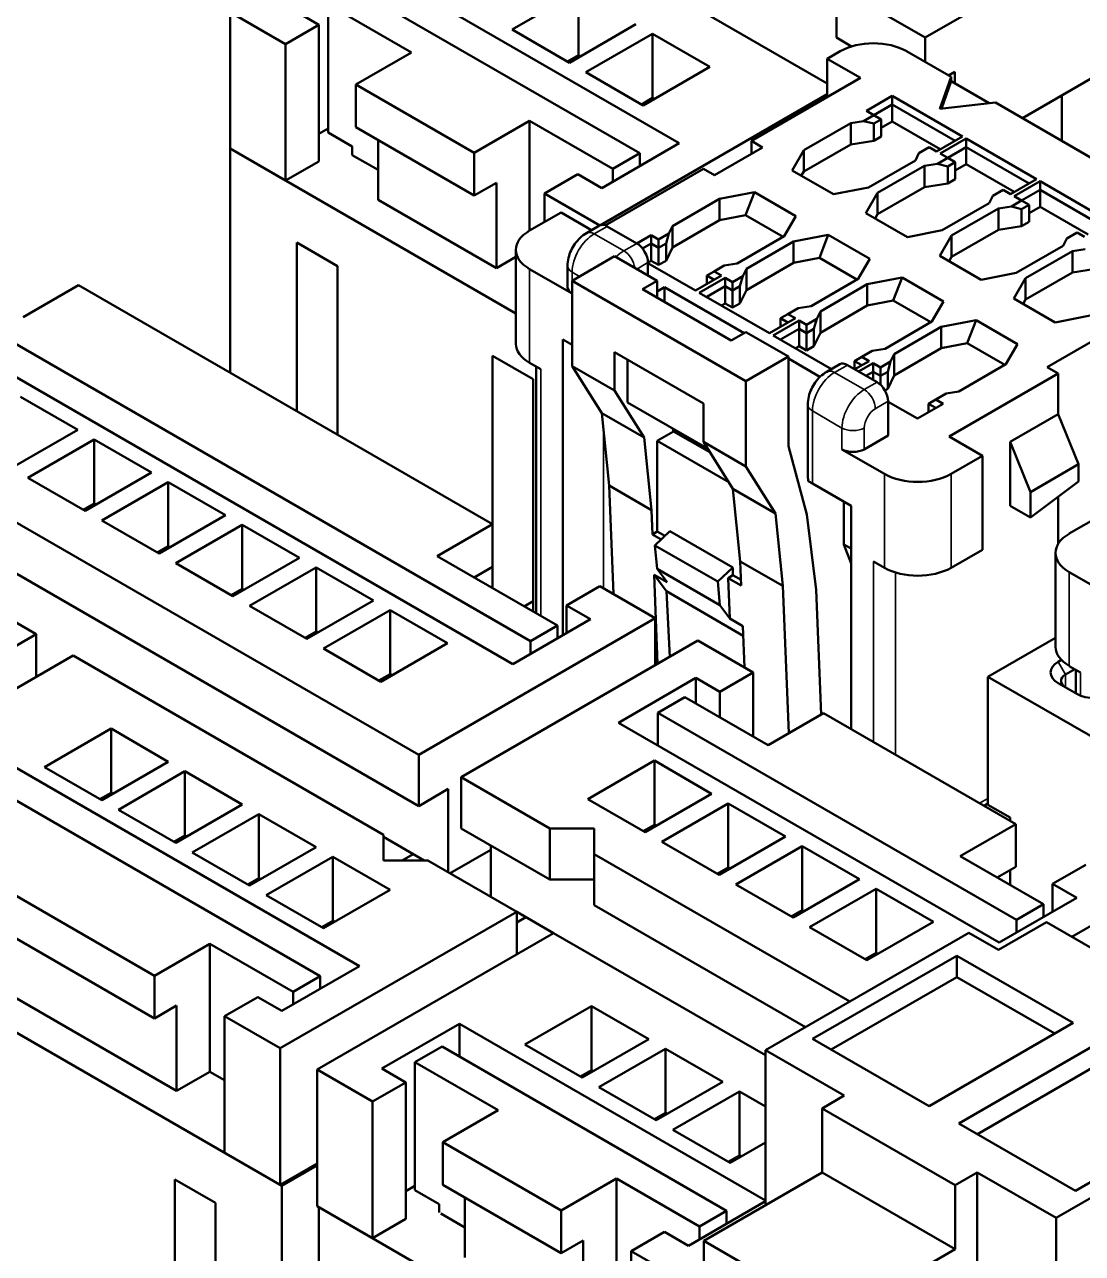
# Model space of a CAD drawing. Header units: millimetres. Extents: x 3118 to 4801, y 919 to 1849.
# Drawn here: x 3982.29 to 4002.53, y 1661.63 to 1685.14 of the extents above; entities that cross this region are included whole.
import ezdxf

# ---------------------------------------------------------------- set-up
doc = ezdxf.new("R2010")
doc.units = ezdxf.units.MM
doc.header["$LTSCALE"] = 1.8
doc.layers.add('외형선(ISO)', color=7, linetype='Continuous', lineweight=50)
doc.layers.add('좁은 외형선(ISO)', color=7, linetype='Continuous', lineweight=35)

msp = doc.modelspace()

# ---------------------------------------------------------------- linework, layer by layer
at = {"layer": '외형선(ISO)'}
for p, q in [((3999.518, 1684.888), (4004.043, 1687.501)), ((3993.295, 1686.521), (3997.644, 1684.011)), ((3988.946, 1686.256), (3994.815, 1682.867)), ((3994.059, 1682.676), (3988.614, 1685.819)), ((3991.616, 1685.041), (3992.888, 1685.776)), ((3992.888, 1684.551), (3992.888, 1685.776)), ((3999.518, 1684.888), (3997.82, 1685.868)), ((3997.82, 1684.888), (3997.82, 1685.868)), ((3986.224, 1685.378), (3987.285, 1684.766)), ((3986.224, 1685.378), (3986.224, 1682.765)), ((3987.921, 1685.133), (3987.461, 1685.399)), ((3989.689, 1684.602), (3988.098, 1685.521)), ((3988.098, 1685.521), (3988.098, 1683.072)), ((3987.285, 1684.766), (3987.921, 1685.133)), ((3987.921, 1685.133), (3987.921, 1682.52)), ((3993.984, 1685.143), (3992.712, 1684.409)), ((3992.712, 1684.409), (3991.616, 1685.041)), ((3993.03, 1684.225), (3994.303, 1684.96)), ((3994.303, 1684.96), (3995.399, 1684.327)), ((3994.303, 1683.735), (3994.303, 1684.96)), ((3998.111, 1684.72), (3997.82, 1684.888)), ((3999.518, 1684.423), (3999.518, 1684.888)), ((4004.043, 1684.888), (4001.377, 1683.349)), ((3987.285, 1682.153), (3987.285, 1684.766)), ((3988.628, 1683.99), (3989.689, 1684.602)), ((3997.891, 1684.627), (3997.644, 1684.484)), ((3999.164, 1684.627), (4000.013, 1684.137)), ((3992.676, 1684.429), (3992.888, 1684.551)), ((3992.888, 1684.551), (3992.924, 1684.531)), ((3997.644, 1683.749), (3997.644, 1684.484)), ((3997.644, 1684.484), (3998.28, 1684.117)), ((3994.126, 1683.592), (3993.03, 1684.225)), ((3995.399, 1684.327), (3994.126, 1683.592)), ((4000.013, 1684.137), (3999.8, 1683.525)), ((4000.083, 1684.235), (3999.963, 1684.166)), ((4000.013, 1684.137), (4000.013, 1684.055)), ((4000.083, 1684.015), (4000.083, 1684.235)), ((3990.891, 1682.684), (3988.628, 1683.99)), ((3988.628, 1683.174), (3988.628, 1683.99)), ((3996.194, 1682.912), (3998.28, 1684.117)), ((4000.013, 1684.055), (3999.83, 1683.528)), ((4000.743, 1683.634), (4000.013, 1684.055)), ((3997.644, 1683.806), (3993.309, 1681.304)), ((3994.091, 1683.612), (3994.303, 1683.735)), ((3994.303, 1683.735), (3994.338, 1683.715)), ((3998.888, 1683.774), (3998.393, 1683.488)), ((4000.232, 1682.998), (3998.888, 1683.774)), ((3998.888, 1683.774), (3998.888, 1683.61)), ((4002.134, 1682.912), (4002.134, 1683.786)), ((3998.393, 1683.488), (3998.535, 1683.406)), ((3998.888, 1683.61), (3998.535, 1683.406)), ((3998.888, 1683.61), (3998.888, 1683.284)), ((4000.09, 1682.916), (3998.888, 1683.61)), ((3999.8, 1683.525), (4000.861, 1683.647)), ((4000.861, 1683.647), (4005.952, 1680.708)), ((3990.891, 1682.684), (3991.952, 1683.296)), ((3991.952, 1683.296), (3993.542, 1682.378)), ((3991.952, 1681.198), (3991.952, 1683.296)), ((3997.195, 1682.735), (3998.093, 1683.253)), ((3998.338, 1683.293), (3998.093, 1683.253)), ((3998.093, 1683.253), (3998.093, 1682.845)), ((3998.535, 1683.406), (3998.338, 1683.293)), ((3998.338, 1683.293), (3998.535, 1683.243)), ((3998.535, 1683.406), (3998.676, 1683.325)), ((3998.676, 1683.325), (3998.535, 1683.243)), ((3998.535, 1683.243), (3998.535, 1682.916)), ((3998.676, 1683.325), (3998.676, 1682.998)), ((3998.888, 1683.284), (3998.676, 1683.161)), ((3999.807, 1682.753), (3998.888, 1683.284)), ((3987.921, 1683.051), (3988.098, 1683.153)), ((3988.098, 1683.072), (3988.557, 1682.806)), ((3990.891, 1681.867), (3988.628, 1683.174)), ((3998.676, 1682.998), (3998.535, 1682.916)), ((3999.737, 1682.712), (4000.232, 1682.998)), ((4000.302, 1682.957), (3999.807, 1682.671)), ((4001.646, 1682.182), (4000.302, 1682.957)), ((4000.302, 1682.957), (4000.302, 1682.794)), ((3991.688, 1679.611), (3986.224, 1682.765)), ((3986.224, 1682.765), (3986.224, 1678.479)), ((3986.224, 1682.765), (3987.285, 1682.153)), ((3988.557, 1682.806), (3988.557, 1682.643)), ((3989.052, 1681.786), (3989.052, 1682.929)), ((3994.815, 1682.867), (3993.33, 1682.01)), ((3995.487, 1682.259), (3996.406, 1682.79)), ((3996.194, 1682.912), (3996.194, 1682.667)), ((3996.406, 1682.79), (3996.194, 1682.912)), ((3996.972, 1682.349), (3997.195, 1682.735)), ((3997.195, 1682.326), (3998.093, 1682.845)), ((3997.195, 1682.735), (3997.195, 1682.326)), ((3998.535, 1682.916), (3998.093, 1682.845)), ((3999.399, 1682.681), (3999.595, 1682.794)), ((3999.595, 1682.794), (3999.737, 1682.712)), ((4000.302, 1682.794), (3999.949, 1682.59)), ((4000.302, 1682.794), (4000.302, 1682.467)), ((4001.505, 1682.1), (4000.302, 1682.794)), ((3987.921, 1682.52), (3987.285, 1682.153)), ((3988.557, 1682.643), (3989.052, 1682.357)), ((3990.891, 1681.867), (3990.891, 1682.684)), ((3994.059, 1682.676), (3993.542, 1682.378)), ((3994.059, 1682.431), (3994.059, 1682.676)), ((3999.33, 1682.539), (3998.432, 1682.02)), ((3999.33, 1682.539), (3999.399, 1682.681)), ((3999.949, 1682.59), (3999.752, 1682.476)), ((3999.807, 1682.671), (3999.949, 1682.59)), ((3999.949, 1682.59), (4000.09, 1682.508)), ((4000.09, 1682.508), (3999.949, 1682.426)), ((4000.09, 1682.508), (4000.09, 1682.182)), ((3992.234, 1681.908), (3992.871, 1682.275)), ((3992.871, 1682.275), (3993.33, 1682.01)), ((3993.397, 1681.298), (3995.275, 1682.382)), ((3993.542, 1682.378), (3993.542, 1682.133)), ((3995.275, 1682.382), (3995.487, 1682.259)), ((3997.764, 1681.892), (3996.972, 1682.349)), ((3997.149, 1682.247), (3997.195, 1682.326)), ((3998.609, 1681.918), (3999.507, 1682.437)), ((3999.752, 1682.476), (3999.507, 1682.437)), ((3999.507, 1682.437), (3999.507, 1682.028)), ((3999.752, 1682.476), (3999.949, 1682.426)), ((3999.949, 1682.426), (3999.949, 1682.1)), ((4000.302, 1682.467), (4000.09, 1682.345)), ((4001.222, 1681.937), (4000.302, 1682.467)), ((3991.315, 1682.112), (3990.891, 1681.867)), ((3991.315, 1680.479), (3991.315, 1682.112)), ((3998.432, 1682.02), (3997.764, 1681.892)), ((3998.609, 1681.51), (3999.507, 1682.028)), ((3999.949, 1682.1), (3999.507, 1682.028)), ((4000.09, 1682.182), (3999.949, 1682.1)), ((4001.151, 1681.896), (4001.646, 1682.182)), ((4001.717, 1682.141), (4001.222, 1681.855)), ((4003.06, 1681.365), (4001.717, 1682.141)), ((4001.717, 1682.141), (4001.717, 1681.977)), ((3991.315, 1680.479), (3989.052, 1681.786)), ((3993.292, 1681.297), (3992.234, 1681.908)), ((3992.234, 1681.361), (3992.234, 1681.908)), ((3994.684, 1681.285), (3995.583, 1681.804)), ((3995.583, 1681.804), (3996.251, 1681.933)), ((3995.583, 1681.804), (3995.583, 1681.396)), ((3996.081, 1681.492), (3996.251, 1681.933)), ((3996.251, 1681.933), (3997.043, 1681.475)), ((3998.386, 1681.532), (3998.609, 1681.918)), ((3998.609, 1681.918), (3998.609, 1681.51)), ((4000.744, 1681.722), (4000.813, 1681.864)), ((4000.813, 1681.864), (4001.01, 1681.977)), ((4001.01, 1681.977), (4001.151, 1681.896)), ((4001.222, 1681.855), (4001.363, 1681.773)), ((4001.717, 1681.977), (4001.363, 1681.773)), ((4001.717, 1681.977), (4001.717, 1681.651)), ((4002.919, 1681.283), (4001.717, 1681.977)), ((3992.553, 1681.545), (3991.952, 1681.198)), ((3992.553, 1681.545), (3993.136, 1681.208)), ((4000.744, 1681.722), (3999.846, 1681.204)), ((4000.023, 1681.102), (4000.921, 1681.62)), ((4001.167, 1681.66), (4000.921, 1681.62)), ((4000.921, 1681.62), (4000.921, 1681.212)), ((4001.363, 1681.773), (4001.167, 1681.66)), ((4001.167, 1681.66), (4001.363, 1681.61)), ((4001.363, 1681.773), (4001.505, 1681.692)), ((4001.505, 1681.692), (4001.363, 1681.61)), ((4001.363, 1681.61), (4001.363, 1681.283)), ((4001.505, 1681.692), (4001.505, 1681.365)), ((4001.717, 1681.651), (4001.505, 1681.528)), ((4002.636, 1681.12), (4001.717, 1681.651)), ((3994.684, 1680.877), (3995.583, 1681.396)), ((3995.583, 1681.396), (3996.081, 1681.492)), ((3996.081, 1681.492), (3996.799, 1681.077)), ((3997.043, 1681.475), (3996.82, 1681.089)), ((3999.178, 1681.075), (3998.386, 1681.532)), ((3998.563, 1681.43), (3998.609, 1681.51)), ((4001.505, 1681.365), (4001.363, 1681.283)), ((3993.039, 1681.151), (3993.286, 1681.294)), ((3994.002, 1680.953), (3993.436, 1681.279)), ((3994.278, 1681.112), (3994.002, 1680.953)), ((3994.419, 1681.03), (3994.278, 1681.112)), ((3994.278, 1681.112), (3994.278, 1680.949)), ((3994.616, 1681.144), (3994.419, 1681.03)), ((3994.616, 1681.144), (3994.561, 1680.949)), ((3994.684, 1681.285), (3994.616, 1681.144)), ((3994.684, 1681.285), (3994.684, 1680.877)), ((3996.82, 1681.089), (3995.922, 1680.571)), ((3996.997, 1680.987), (3997.665, 1681.116)), ((3997.495, 1680.675), (3997.665, 1681.116)), ((3997.665, 1681.116), (3998.457, 1680.659)), ((3999.846, 1681.204), (3999.178, 1681.075)), ((3999.8, 1680.716), (4000.023, 1681.102)), ((4000.023, 1680.693), (4000.921, 1681.212)), ((4000.023, 1681.102), (4000.023, 1680.693)), ((4001.363, 1681.283), (4000.921, 1681.212)), ((4002.227, 1681.048), (4002.424, 1681.161)), ((4002.424, 1681.161), (4002.565, 1681.079)), ((3987.497, 1680.969), (3987.497, 1677.744)), ((3988.275, 1680.52), (3987.497, 1680.969)), ((3994.278, 1680.949), (3994.113, 1680.853)), ((3994.278, 1680.949), (3994.278, 1680.622)), ((3994.419, 1680.867), (3994.278, 1680.949)), ((3994.419, 1681.03), (3994.419, 1680.867)), ((3994.561, 1680.949), (3994.419, 1680.867)), ((3994.419, 1680.867), (3994.419, 1680.54)), ((3994.561, 1680.949), (3994.561, 1680.622)), ((3994.684, 1680.877), (3994.561, 1680.622)), ((3996.099, 1680.469), (3996.997, 1680.987)), ((3996.997, 1680.987), (3996.997, 1680.579)), ((4002.159, 1680.906), (4001.261, 1680.387)), ((4002.159, 1680.906), (4002.227, 1681.048)), ((4002.581, 1680.843), (4002.335, 1680.804)), ((3991.688, 1680.694), (3991.315, 1680.479)), ((3991.688, 1679.034), (3991.688, 1680.83)), ((3993.578, 1680.708), (3992.765, 1680.238)), ((3993.578, 1680.708), (3994.391, 1680.238)), ((3994.278, 1680.622), (3994.214, 1680.585)), ((3994.419, 1680.54), (3994.278, 1680.622)), ((3994.561, 1680.622), (3994.419, 1680.54)), ((3996.997, 1680.579), (3997.495, 1680.675)), ((3997.495, 1680.675), (3998.213, 1680.261)), ((3998.457, 1680.659), (3998.234, 1680.273)), ((4000.592, 1680.259), (3999.8, 1680.716)), ((3999.977, 1680.614), (4000.023, 1680.693)), ((4001.437, 1680.285), (4002.335, 1680.804)), ((4002.335, 1680.804), (4002.335, 1680.395)), ((3978.693, 1680.377), (3991.633, 1672.906)), ((3991.966, 1673.343), (3979.45, 1680.569)), ((3988.275, 1677.295), (3988.275, 1680.52)), ((3992.765, 1679.993), (3991.952, 1680.463)), ((3992.677, 1680.116), (3992.677, 1680.524)), ((3994.214, 1680.34), (3994.214, 1680.585)), ((3994.214, 1680.577), (3995.126, 1680.05)), ((3995.48, 1680.418), (3995.339, 1680.336)), ((3995.48, 1680.418), (3995.676, 1680.531)), ((3995.621, 1680.336), (3995.48, 1680.418)), ((3995.676, 1680.531), (3995.922, 1680.571)), ((3996.099, 1680.469), (3996.03, 1680.327)), ((3996.099, 1680.061), (3996.997, 1680.579)), ((3996.099, 1680.469), (3996.099, 1680.061)), ((4001.261, 1680.387), (4000.592, 1680.259)), ((4001.437, 1679.877), (4002.335, 1680.395)), ((4002.777, 1680.467), (4002.335, 1680.395)), ((3983.325, 1680.153), (3982.264, 1679.54)), ((3991.244, 1675.58), (3983.325, 1680.153)), ((3992.765, 1680.238), (3996.088, 1678.32)), ((3992.765, 1680.238), (3992.765, 1678.605)), ((3994.391, 1680.238), (3994.108, 1680.075)), ((3994.391, 1679.912), (3994.391, 1680.238)), ((3995.126, 1680.05), (3995.621, 1680.336)), ((3995.692, 1680.295), (3995.197, 1680.01)), ((3995.339, 1680.336), (3995.339, 1680.173)), ((3995.48, 1680.255), (3995.339, 1680.336)), ((3995.692, 1680.132), (3995.339, 1679.928)), ((3995.834, 1680.214), (3995.692, 1680.295)), ((3995.692, 1680.295), (3995.692, 1680.132)), ((3995.692, 1680.132), (3995.692, 1679.806)), ((3995.834, 1680.05), (3995.692, 1680.132)), ((3996.03, 1680.327), (3995.834, 1680.214)), ((3995.834, 1680.214), (3995.834, 1680.05)), ((3995.975, 1680.132), (3995.834, 1680.05)), ((3996.03, 1680.327), (3995.975, 1680.132)), ((3995.975, 1680.132), (3995.975, 1679.806)), ((3998.234, 1680.273), (3997.336, 1679.755)), ((3997.513, 1679.652), (3998.411, 1680.171)), ((3998.411, 1680.171), (3999.079, 1680.3)), ((3998.411, 1680.171), (3998.411, 1679.763)), ((3998.909, 1679.859), (3999.079, 1680.3)), ((3999.079, 1680.3), (3999.871, 1679.842)), ((4001.215, 1679.899), (4001.437, 1680.285)), ((4001.437, 1680.285), (4001.437, 1679.877)), ((3994.108, 1680.075), (3995.805, 1679.095)), ((3994.391, 1680.034), (3994.532, 1680.116)), ((3996.053, 1679.238), (3994.532, 1680.116)), ((3994.532, 1680.116), (3994.532, 1679.83)), ((3995.197, 1680.01), (3996.541, 1679.234)), ((3995.834, 1680.05), (3995.834, 1679.724)), ((3996.099, 1680.061), (3995.975, 1679.806)), ((4002.007, 1679.442), (4001.215, 1679.899)), ((3995.692, 1679.806), (3995.621, 1679.765)), ((3995.834, 1679.724), (3995.692, 1679.806)), ((3995.975, 1679.806), (3995.834, 1679.724)), ((3996.894, 1679.601), (3997.091, 1679.715)), ((3997.091, 1679.715), (3997.336, 1679.755)), ((3997.513, 1679.244), (3998.411, 1679.763)), ((3998.411, 1679.763), (3998.909, 1679.859)), ((3998.909, 1679.859), (3999.627, 1679.444)), ((3999.871, 1679.842), (3999.648, 1679.456)), ((4001.391, 1679.797), (4001.437, 1679.877)), ((3996.541, 1679.234), (3997.036, 1679.52)), ((3997.106, 1679.479), (3996.611, 1679.193)), ((3996.894, 1679.601), (3996.753, 1679.52)), ((3996.753, 1679.52), (3996.753, 1679.356)), ((3996.894, 1679.438), (3996.753, 1679.52)), ((3997.036, 1679.52), (3996.894, 1679.601)), ((3997.248, 1679.397), (3997.106, 1679.479)), ((3997.106, 1679.479), (3997.106, 1679.316)), ((3997.444, 1679.511), (3997.248, 1679.397)), ((3997.444, 1679.511), (3997.389, 1679.316)), ((3997.513, 1679.652), (3997.444, 1679.511)), ((3997.513, 1679.652), (3997.513, 1679.244)), ((3999.648, 1679.456), (3998.75, 1678.938)), ((3999.825, 1679.354), (4000.493, 1679.483)), ((4000.324, 1679.042), (4000.493, 1679.483)), ((4000.493, 1679.483), (4001.285, 1679.026)), ((4002.675, 1679.571), (4002.007, 1679.442)), ((3996.088, 1679.258), (3995.805, 1679.095)), ((3996.088, 1679.258), (3996.901, 1678.789)), ((3996.611, 1679.193), (3997.726, 1678.55)), ((3997.106, 1679.316), (3996.753, 1679.112)), ((3997.106, 1679.316), (3997.106, 1678.989)), ((3997.248, 1679.234), (3997.106, 1679.316)), ((3997.248, 1679.397), (3997.248, 1679.234)), ((3997.389, 1679.316), (3997.248, 1679.234)), ((3997.248, 1679.234), (3997.248, 1678.907)), ((3997.389, 1679.316), (3997.389, 1678.989)), ((3997.513, 1679.244), (3997.389, 1678.989)), ((3998.927, 1678.836), (3999.825, 1679.354)), ((3999.825, 1679.354), (3999.825, 1678.946)), ((3992.588, 1673.457), (3992.588, 1679.116)), ((3992.765, 1679.014), (3992.588, 1679.116)), ((3997.106, 1678.989), (3997.036, 1678.948)), ((3997.248, 1678.907), (3997.106, 1678.989)), ((3997.389, 1678.989), (3997.248, 1678.907)), ((3999.825, 1678.946), (4000.324, 1679.042)), ((4000.324, 1679.042), (4001.041, 1678.628)), ((4001.285, 1679.026), (4001.063, 1678.64)), ((4002.77, 1679.116), (4001.851, 1678.585)), ((3991.244, 1678.805), (3991.244, 1675.58)), ((3992.022, 1678.356), (3991.244, 1678.805)), ((3993.578, 1678.136), (3993.578, 1678.871)), ((3993.578, 1678.871), (3995.275, 1677.891)), ((3993.825, 1678.728), (3993.825, 1677.911)), ((3996.901, 1678.789), (3996.088, 1678.32)), ((3996.901, 1677.074), (3996.901, 1678.789)), ((3997.506, 1678.399), (3996.901, 1678.748)), ((3998.308, 1678.785), (3998.167, 1678.703)), ((3998.308, 1678.785), (3998.505, 1678.898)), ((3998.45, 1678.703), (3998.308, 1678.785)), ((3998.505, 1678.898), (3998.75, 1678.938)), ((3998.927, 1678.836), (3998.858, 1678.694)), ((3998.927, 1678.428), (3999.825, 1678.946)), ((3998.927, 1678.836), (3998.927, 1678.428)), ((3991.952, 1678.667), (3992.164, 1678.544)), ((3992.076, 1673.875), (3992.076, 1678.595)), ((3992.765, 1678.605), (3993.578, 1678.136)), ((3992.765, 1678.605), (3993.33, 1677.707)), ((3997.635, 1678.498), (3997.883, 1678.641)), ((3998.033, 1678.626), (3998.598, 1678.299)), ((3998.167, 1678.703), (3998.167, 1678.548)), ((3998.308, 1678.622), (3998.167, 1678.703)), ((3998.174, 1678.544), (3998.45, 1678.703)), ((3998.521, 1678.662), (3998.245, 1678.503)), ((3998.521, 1678.499), (3998.386, 1678.422)), ((3998.662, 1678.581), (3998.521, 1678.662)), ((3998.521, 1678.662), (3998.521, 1678.499)), ((3998.662, 1678.418), (3998.521, 1678.499)), ((3998.521, 1678.499), (3998.521, 1678.344)), ((3998.858, 1678.694), (3998.662, 1678.581)), ((3998.662, 1678.581), (3998.662, 1678.418)), ((3998.803, 1678.499), (3998.662, 1678.418)), ((3998.858, 1678.694), (3998.803, 1678.499)), ((3998.803, 1678.499), (3998.803, 1678.173)), ((4001.063, 1678.64), (4000.165, 1678.122)), ((4001.851, 1678.585), (4002.063, 1678.462)), ((3992.022, 1673.906), (3992.022, 1678.356)), ((3996.088, 1678.32), (3996.088, 1676.687)), ((3998.662, 1678.418), (3998.662, 1678.251)), ((3998.927, 1678.428), (3998.803, 1678.173)), ((4002.063, 1678.462), (3999.977, 1677.258)), ((4002.063, 1678.462), (4002.063, 1677.687)), ((3983.307, 1677.387), (3982.211, 1678.019)), ((3993.578, 1678.136), (3994.144, 1677.238)), ((3998.803, 1678.173), (3998.748, 1678.141)), ((3999.723, 1677.968), (3999.919, 1678.082)), ((3999.919, 1678.082), (4000.165, 1678.122)), ((3978.234, 1677.866), (3989.83, 1671.171)), ((3993.825, 1677.911), (3995.356, 1677.028)), ((3995.275, 1677.156), (3995.275, 1677.891)), ((3997.273, 1676.482), (3997.273, 1677.87)), ((3998.81, 1677.278), (3998.81, 1677.932)), ((3998.81, 1677.924), (3999.369, 1677.601)), ((3999.369, 1677.601), (3999.864, 1677.887)), ((3999.723, 1677.968), (3999.581, 1677.887)), ((3999.723, 1677.805), (3999.581, 1677.887)), ((3999.581, 1677.887), (3999.581, 1677.723)), ((3999.864, 1677.887), (3999.723, 1677.968)), ((3993.33, 1677.707), (3994.144, 1677.238)), ((3993.33, 1677.707), (3993.472, 1676.319)), ((4002.063, 1677.687), (4001.144, 1677.156)), ((4002.063, 1677.687), (4002.452, 1676.727)), ((3982.034, 1676.652), (3983.307, 1677.387)), ((3994.391, 1677.176), (3994.706, 1677.358)), ((3994.706, 1677.358), (3994.692, 1677.411)), ((3995.399, 1676.958), (3994.706, 1677.358)), ((3983.625, 1677.203), (3982.353, 1676.468)), ((3984.721, 1676.57), (3983.625, 1677.203)), ((3983.625, 1675.978), (3983.625, 1677.203)), ((3994.144, 1677.238), (3994.285, 1675.85)), ((3994.391, 1675.442), (3994.391, 1677.176)), ((3995.76, 1676.386), (3994.391, 1677.176)), ((3995.275, 1677.156), (3995.841, 1676.258)), ((3995.275, 1677.156), (3996.088, 1676.687)), ((3997.255, 1675.768), (3996.901, 1677.074)), ((3998.351, 1677.013), (3998.81, 1677.278)), ((4000.614, 1676.891), (3999.977, 1677.258)), ((4001.144, 1677.156), (4001.144, 1675.931)), ((4001.533, 1676.197), (4001.144, 1677.156)), ((3978.234, 1676.887), (3989.83, 1670.191)), ((3998.74, 1676.544), (3997.927, 1677.013)), ((4000.614, 1676.891), (4000.013, 1676.544)), ((4000.614, 1675.094), (4000.614, 1676.891)), ((3996.088, 1676.687), (3996.654, 1675.788)), ((4002.452, 1676.727), (4001.533, 1676.197)), ((4002.452, 1676.401), (4002.452, 1676.727)), ((3982.353, 1676.468), (3983.449, 1675.835)), ((3983.449, 1675.835), (3984.721, 1676.57)), ((3985.04, 1676.386), (3983.767, 1675.652)), ((3986.136, 1675.754), (3985.04, 1676.386)), ((3985.04, 1675.162), (3985.04, 1676.386)), ((3997.283, 1676.405), (3997.283, 1676.438)), ((3997.283, 1676.405), (3997.361, 1676.36)), ((4001.533, 1675.707), (4002.452, 1676.401)), ((3993.472, 1676.319), (3994.285, 1675.85)), ((3993.472, 1676.319), (3993.554, 1674.247)), ((3995.841, 1676.258), (3995.982, 1674.87)), ((3995.841, 1676.258), (3996.654, 1675.788)), ((3997.361, 1676.36), (3998.103, 1675.931)), ((4001.533, 1676.197), (4001.533, 1675.707)), ((3983.625, 1675.978), (3983.413, 1675.856)), ((3983.661, 1675.958), (3983.625, 1675.978)), ((3997.962, 1676.013), (3997.962, 1675.196)), ((3998.103, 1675.931), (3998.103, 1671.661)), ((4001.144, 1675.931), (4001.533, 1675.707)), ((4002.063, 1676.107), (4002.063, 1675.206)), ((3984.863, 1675.019), (3986.136, 1675.754)), ((3994.285, 1675.85), (3994.303, 1675.387)), ((3996.654, 1675.788), (3996.795, 1674.4)), ((3997.432, 1674.327), (3997.255, 1675.768)), ((4002.876, 1675.748), (4002.275, 1675.401)), ((3983.767, 1675.652), (3984.863, 1675.019)), ((3986.454, 1675.57), (3985.181, 1674.835)), ((3987.55, 1674.937), (3986.454, 1675.57)), ((3986.454, 1674.345), (3986.454, 1675.57)), ((3991.244, 1675.58), (3990.184, 1674.968)), ((3991.244, 1674.764), (3991.244, 1675.58)), ((3994.303, 1675.387), (3994.391, 1675.442)), ((3994.347, 1675.177), (3994.637, 1675.449)), ((3994.391, 1675.442), (3994.539, 1675.357)), ((3995.839, 1674.755), (3994.637, 1675.449)), ((3994.303, 1675.387), (3994.469, 1675.291)), ((3997.962, 1675.196), (3998.103, 1674.829)), ((3997.962, 1675.196), (3998.103, 1675.115)), ((3985.04, 1675.162), (3984.827, 1675.039)), ((3985.075, 1675.141), (3985.04, 1675.162)), ((3990.184, 1674.968), (3992.482, 1673.641)), ((3995.549, 1674.483), (3994.347, 1675.177)), ((3994.39, 1674.728), (3994.347, 1675.177)), ((4000.013, 1674.747), (4000.614, 1675.094)), ((4002.012, 1673.237), (4002.012, 1675.033)), ((3985.181, 1674.835), (3986.277, 1674.202)), ((3986.277, 1674.202), (3987.55, 1674.937)), ((3987.868, 1674.753), (3986.595, 1674.019)), ((3988.964, 1674.121), (3987.868, 1674.753)), ((3987.868, 1673.529), (3987.868, 1674.753)), ((3990.891, 1674.56), (3991.244, 1674.764)), ((3991.244, 1674.764), (3991.244, 1674.355)), ((3995.592, 1674.034), (3994.39, 1674.728)), ((3994.58, 1674.471), (3994.39, 1674.728)), ((3995.549, 1674.483), (3995.839, 1674.755)), ((3995.839, 1674.606), (3995.839, 1674.755)), ((3995.982, 1674.87), (3996, 1674.407)), ((3995.982, 1674.87), (3996.795, 1674.4)), ((3998.528, 1674.87), (3998.74, 1674.747)), ((3994.568, 1674.298), (3994.334, 1674.613)), ((3994.334, 1674.613), (3994.58, 1674.471)), ((3994.401, 1672.912), (3994.334, 1674.613)), ((3995.751, 1674.551), (3995.839, 1674.606)), ((3995.751, 1674.551), (3996, 1674.407)), ((3995.751, 1674.551), (3995.782, 1673.777)), ((3995.839, 1674.606), (3995.996, 1674.516)), ((4003.796, 1673.788), (4002.275, 1674.666)), ((3982.512, 1673.478), (3980.815, 1674.457)), ((3986.454, 1674.345), (3986.242, 1674.223)), ((3986.489, 1674.325), (3986.454, 1674.345)), ((3993.295, 1674.396), (3992.659, 1674.029)), ((3994.356, 1673.784), (3993.295, 1674.396)), ((3996.038, 1673.449), (3994.568, 1674.298)), ((3994.632, 1673.045), (3994.568, 1674.298)), ((3995.592, 1674.034), (3995.549, 1674.483)), ((3996.795, 1674.4), (3996.907, 1671.582)), ((3997.526, 1671.94), (3997.432, 1674.327)), ((3987.691, 1673.386), (3988.964, 1674.121)), ((3992.022, 1674.11), (3991.845, 1674.008)), ((3992.659, 1674.029), (3993.118, 1673.763)), ((3992.659, 1674.029), (3992.659, 1673.498)), ((3995.782, 1673.777), (3995.592, 1674.034)), ((3986.595, 1674.019), (3987.691, 1673.386)), ((3989.282, 1673.937), (3988.009, 1673.202)), ((3990.378, 1673.304), (3989.282, 1673.937)), ((3989.282, 1672.712), (3989.282, 1673.937)), ((3989.83, 1671.171), (3994.356, 1673.784)), ((3994.356, 1673.784), (3994.356, 1672.886)), ((3991.633, 1672.906), (3993.118, 1673.763)), ((3991.966, 1673.343), (3992.482, 1673.641)), ((3992.482, 1673.641), (3992.482, 1673.396)), ((3995.782, 1673.777), (3996.031, 1673.634)), ((3996.031, 1673.634), (3996.062, 1672.839)), ((3982.512, 1673.478), (3977.986, 1670.865)), ((3982.512, 1672.661), (3982.512, 1673.478)), ((3987.868, 1673.529), (3987.656, 1673.406)), ((3987.903, 1673.508), (3987.868, 1673.529)), ((3990.643, 1670.742), (3995.169, 1673.355)), ((3991.966, 1673.098), (3991.966, 1673.343)), ((3995.169, 1673.355), (3996.23, 1672.743)), ((4000.72, 1672.665), (4002.012, 1673.411)), ((3988.009, 1673.202), (3989.105, 1672.569)), ((3989.105, 1672.569), (3990.378, 1673.304)), ((3983.219, 1673.069), (3978.693, 1670.457)), ((3989.158, 1669.64), (3983.219, 1673.069)), ((4002.063, 1672.951), (4002.124, 1672.986)), ((4002.275, 1672.869), (4002.487, 1672.747)), ((3989.282, 1672.712), (3989.07, 1672.59)), ((3989.318, 1672.692), (3989.282, 1672.712)), ((3993.649, 1671.783), (3995.133, 1672.641)), ((3995.593, 1672.375), (3995.133, 1672.641)), ((3995.133, 1672.641), (3995.133, 1672.151)), ((3996.23, 1672.743), (3995.593, 1672.375)), ((3996.23, 1671.518), (3996.23, 1672.743)), ((4000.72, 1670.216), (4000.72, 1672.665)), ((4002.894, 1671.41), (4000.72, 1672.665)), ((4002.381, 1672.808), (4002.205, 1672.706)), ((4002.4, 1672.349), (4002.4, 1672.798)), ((3995.593, 1672.375), (3995.593, 1671.886)), ((4002.063, 1672.543), (4002.417, 1672.339)), ((3994.405, 1671.975), (3994.921, 1672.273)), ((3996.512, 1671.355), (3994.921, 1672.273)), ((4001.264, 1668.015), (3994.405, 1671.975)), ((3994.405, 1671.347), (3994.405, 1671.975)), ((3997.573, 1671.967), (3996.512, 1671.355)), ((4001.25, 1669.844), (3997.573, 1671.967)), ((3983.944, 1671.671), (3982.671, 1670.936)), ((3985.04, 1671.038), (3983.944, 1671.671)), ((3983.944, 1670.446), (3983.944, 1671.671)), ((3993.649, 1671.783), (4000.932, 1667.579)), ((3988.699, 1667.129), (3981.416, 1671.334)), ((3983.767, 1670.304), (3985.04, 1671.038)), ((3989.83, 1670.191), (3989.83, 1671.171)), ((3994.338, 1671.059), (3993.065, 1670.324)), ((3995.434, 1670.426), (3994.338, 1671.059)), ((3994.338, 1669.834), (3994.338, 1671.059)), ((3981.083, 1670.898), (3987.942, 1666.938)), ((3982.671, 1670.936), (3983.767, 1670.304)), ((3985.358, 1670.855), (3984.085, 1670.12)), ((3986.454, 1670.222), (3985.358, 1670.855)), ((3985.358, 1669.63), (3985.358, 1670.855)), ((3990.643, 1670.742), (3992.34, 1669.763)), ((3990.643, 1669.763), (3990.643, 1670.742)), ((3990.396, 1670.518), (3989.83, 1670.191)), ((3990.396, 1668.926), (3990.396, 1670.518)), ((3983.944, 1670.446), (3983.731, 1670.324)), ((3983.979, 1670.426), (3983.944, 1670.446)), ((3993.065, 1670.324), (3994.161, 1669.691)), ((3994.161, 1669.691), (3995.434, 1670.426)), ((3984.085, 1670.12), (3985.181, 1669.487)), ((3985.181, 1669.487), (3986.454, 1670.222)), ((3986.772, 1670.038), (3985.499, 1669.303)), ((3987.868, 1669.405), (3986.772, 1670.038)), ((3986.772, 1668.813), (3986.772, 1670.038)), ((3995.752, 1670.242), (3994.479, 1669.507)), ((3996.848, 1669.61), (3995.752, 1670.242)), ((3995.752, 1669.018), (3995.752, 1670.242)), ((4000.72, 1670.237), (4000.645, 1670.194)), ((4000.72, 1670.216), (4001.144, 1669.971)), ((3994.338, 1669.834), (3994.126, 1669.712)), ((3994.373, 1669.814), (3994.338, 1669.834)), ((4001.25, 1669.844), (4000.189, 1669.232)), ((4001.144, 1669.906), (4001.144, 1669.971)), ((4001.25, 1669.028), (4001.25, 1669.844)), ((3985.358, 1669.63), (3985.146, 1669.507)), ((3985.393, 1669.61), (3985.358, 1669.63)), ((3989.158, 1669.64), (3989.158, 1669.15)), ((3989.936, 1669.15), (3989.158, 1669.599)), ((3990.643, 1669.763), (3992.34, 1668.783)), ((3993.189, 1669.763), (3992.34, 1669.763)), ((3992.34, 1668.783), (3992.34, 1669.763)), ((3993.189, 1669.273), (3993.189, 1669.763)), ((3995.575, 1668.875), (3996.848, 1669.61)), ((3986.595, 1668.671), (3987.868, 1669.405)), ((3991.209, 1669.354), (3990.431, 1668.905)), ((3991.209, 1668.456), (3991.209, 1669.436)), ((3994.479, 1669.507), (3995.575, 1668.875)), ((3997.166, 1669.426), (3995.894, 1668.691)), ((3998.262, 1668.793), (3997.166, 1669.426)), ((3997.166, 1668.201), (3997.166, 1669.426)), ((3985.499, 1669.303), (3986.595, 1668.671)), ((3988.186, 1669.222), (3986.913, 1668.487)), ((3989.282, 1668.589), (3988.186, 1669.222)), ((3988.186, 1667.997), (3988.186, 1669.222)), ((3989.158, 1669.15), (3990.007, 1669.15)), ((3989.724, 1669.273), (3989.512, 1669.15)), ((3991.704, 1668.17), (3990.007, 1669.15)), ((3993.189, 1669.273), (3998.075, 1666.452)), ((3993.189, 1669.273), (3993.189, 1668.293)), ((4000.189, 1669.232), (4001.78, 1668.313)), ((3981.097, 1669.069), (3984.774, 1666.946)), ((3995.752, 1669.018), (3995.54, 1668.895)), ((3995.788, 1668.997), (3995.752, 1669.018)), ((4000.896, 1668.824), (4001.25, 1669.028)), ((4001.144, 1668.681), (4001.144, 1668.967)), ((4002.593, 1669.069), (4001.957, 1668.701)), ((3986.772, 1668.813), (3986.56, 1668.691)), ((3986.807, 1668.793), (3986.772, 1668.813)), ((3993.189, 1668.783), (3992.34, 1668.783)), ((3995.894, 1668.691), (3996.99, 1668.058)), ((3996.99, 1668.058), (3998.262, 1668.793)), ((4001.957, 1668.701), (4002.417, 1668.436)), ((4001.957, 1668.701), (4001.957, 1668.17)), ((3986.913, 1668.487), (3988.009, 1667.854)), ((3988.009, 1667.854), (3989.282, 1668.589)), ((3998.581, 1668.609), (3997.308, 1667.874)), ((3999.677, 1667.977), (3998.581, 1668.609)), ((3998.581, 1667.385), (3998.581, 1668.609)), ((4000.932, 1667.579), (4002.417, 1668.436)), ((4002.325, 1667.689), (4003.654, 1668.456)), ((3981.097, 1668.252), (3984.774, 1666.129)), ((3991.704, 1668.17), (3987.179, 1665.558)), ((3991.704, 1667.354), (3991.704, 1668.17)), ((3991.704, 1668.17), (3992.411, 1667.762)), ((3993.189, 1668.293), (3997.227, 1665.962)), ((3997.166, 1668.201), (3996.954, 1668.079)), ((3997.202, 1668.181), (3997.166, 1668.201)), ((4001.264, 1668.015), (4001.78, 1668.313)), ((4001.78, 1668.313), (4001.78, 1668.068)), ((3988.186, 1667.997), (3987.974, 1667.874)), ((3988.222, 1667.977), (3988.186, 1667.997)), ((3991.704, 1667.966), (3991.881, 1668.068)), ((3998.404, 1667.242), (3999.677, 1667.977)), ((4001.837, 1667.97), (4000.918, 1667.44)), ((4001.264, 1667.77), (4001.264, 1668.015)), ((4001.837, 1667.97), (4006.263, 1665.415)), ((3987.214, 1662.924), (3978.729, 1667.823)), ((3992.411, 1667.762), (3987.886, 1665.149)), ((3996.463, 1665.423), (3992.411, 1667.762)), ((4000.352, 1667.766), (3996.463, 1665.521)), ((3997.308, 1667.874), (3998.404, 1667.242)), ((4000.918, 1667.44), (4000.352, 1667.766)), ((3984.774, 1666.946), (3985.835, 1667.558)), ((3985.835, 1667.558), (3987.426, 1666.64)), ((3985.835, 1665.109), (3985.835, 1667.558)), ((4000.122, 1667.327), (3997.364, 1665.735)), ((3998.581, 1667.385), (3998.369, 1667.262)), ((3998.616, 1667.364), (3998.581, 1667.385)), ((4002.35, 1666.041), (4000.122, 1667.327)), ((4000.122, 1666.919), (4000.122, 1667.327)), ((3988.699, 1667.129), (3987.214, 1666.272)), ((3981.522, 1666.864), (3985.199, 1664.741)), ((3984.774, 1666.129), (3984.774, 1666.946)), ((3987.942, 1666.938), (3987.426, 1666.64)), ((3987.942, 1666.693), (3987.942, 1666.938)), ((4000.122, 1666.919), (3997.718, 1665.531)), ((4001.996, 1665.837), (4000.122, 1666.919)), ((3986.118, 1666.17), (3986.754, 1666.537)), ((3986.754, 1666.537), (3987.214, 1666.272)), ((3987.426, 1666.64), (3987.426, 1666.395)), ((3985.199, 1666.374), (3984.774, 1666.129)), ((3985.199, 1664.741), (3985.199, 1666.374)), ((3993.136, 1666.364), (3991.863, 1665.629)), ((3994.232, 1665.731), (3993.136, 1666.364)), ((3993.136, 1665.139), (3993.136, 1666.364)), ((3987.179, 1665.558), (3986.118, 1666.17)), ((3986.118, 1663.557), (3986.118, 1666.17)), ((3990.608, 1666.027), (3989.123, 1665.17)), ((3996.463, 1662.647), (3990.608, 1666.027)), ((3990.608, 1666.027), (3990.608, 1665.398)), ((3999.592, 1664.449), (4002.35, 1666.041)), ((3987.179, 1665.558), (3987.179, 1662.945)), ((3990.276, 1665.59), (3989.759, 1665.292)), ((3990.276, 1665.59), (3995.72, 1662.447)), ((3991.863, 1665.629), (3992.959, 1664.996)), ((3992.959, 1664.996), (3994.232, 1665.731)), ((3997.364, 1665.735), (3999.592, 1664.449)), ((4002.922, 1665.711), (4000.165, 1664.119)), ((3994.55, 1665.547), (3993.277, 1664.813)), ((3995.646, 1664.915), (3994.55, 1665.547)), ((3994.55, 1664.323), (3994.55, 1665.547)), ((3997.969, 1664.651), (3996.463, 1665.521)), ((3996.463, 1665.521), (3996.463, 1662.557)), ((3985.835, 1665.109), (3985.199, 1664.741)), ((3985.835, 1665.109), (3986.118, 1664.945)), ((3987.886, 1665.149), (3988.946, 1664.537)), ((3987.886, 1665.149), (3987.886, 1662.537)), ((3989.583, 1664.904), (3989.123, 1665.17)), ((3991.35, 1664.374), (3989.759, 1665.292)), ((3989.759, 1665.292), (3989.759, 1662.843)), ((3993.136, 1665.139), (3992.924, 1665.017)), ((3993.171, 1665.119), (3993.136, 1665.139)), ((4002.922, 1665.303), (4000.518, 1663.914)), ((3988.946, 1664.537), (3989.583, 1664.904)), ((3989.583, 1664.904), (3989.583, 1662.292)), ((3994.373, 1664.18), (3995.646, 1664.915)), ((3993.277, 1664.813), (3994.373, 1664.18)), ((3995.964, 1664.731), (3994.692, 1663.996)), ((3996.463, 1664.443), (3995.964, 1664.731)), ((3995.964, 1663.506), (3995.964, 1664.731)), ((3997.969, 1664.651), (3997.545, 1664.406)), ((3988.946, 1661.924), (3988.946, 1664.537)), ((4000.09, 1662.937), (3997.545, 1664.406)), ((3997.545, 1664.406), (3997.545, 1663.182)), ((4005.91, 1664.557), (4002.021, 1662.312)), ((4002.392, 1662.833), (4005.15, 1664.425)), ((3990.29, 1663.761), (3991.35, 1664.374)), ((3994.55, 1664.323), (3994.338, 1664.2)), ((3994.585, 1664.302), (3994.55, 1664.323)), ((3994.692, 1663.996), (3995.788, 1663.363)), ((4000.165, 1664.119), (4002.392, 1662.833)), ((3990.29, 1663.761), (3992.553, 1662.455)), ((3990.29, 1662.945), (3990.29, 1663.761)), ((3995.788, 1663.363), (3996.463, 1663.753)), ((3987.179, 1662.945), (3986.118, 1663.557)), ((3995.964, 1663.506), (3995.752, 1663.384)), ((3996, 1663.486), (3995.964, 1663.506)), ((3987.179, 1662.945), (3987.886, 1663.353)), ((3987.886, 1663.312), (3987.214, 1662.924)), ((3985.163, 1663.047), (3985.163, 1659.863)), ((3985.941, 1662.598), (3985.163, 1663.047)), ((3992.553, 1662.455), (3993.613, 1663.067)), ((3993.613, 1663.067), (3995.204, 1662.149)), ((3993.613, 1660.618), (3993.613, 1663.067)), ((3997.545, 1663.182), (3995.282, 1661.875)), ((4000.09, 1661.712), (3997.545, 1663.182)), ((4000.515, 1663.182), (4000.09, 1662.937)), ((4002.021, 1662.312), (4000.515, 1663.182)), ((4000.515, 1657.793), (4000.515, 1663.182)), ((3987.214, 1662.924), (3987.214, 1658.679)), ((3989.583, 1662.822), (3989.759, 1662.924)), ((3989.759, 1662.843), (3990.219, 1662.577)), ((3990.29, 1662.945), (3992.553, 1661.638)), ((4000.09, 1662.937), (4000.09, 1661.712)), ((3985.941, 1658.393), (3985.941, 1662.598)), ((3987.886, 1662.537), (3988.946, 1661.924)), ((3994.992, 1658.434), (3987.921, 1662.516)), ((3987.921, 1662.516), (3987.921, 1658.27)), ((3990.219, 1662.577), (3990.219, 1662.414)), ((3990.714, 1661.557), (3990.714, 1662.7)), ((3996.463, 1662.631), (3994.992, 1661.781)), ((3989.583, 1662.292), (3988.946, 1661.924)), ((3990.254, 1662.394), (3990.714, 1662.128)), ((3992.553, 1661.638), (3992.553, 1662.455)), ((3995.72, 1662.447), (3995.204, 1662.149)), ((3995.72, 1662.202), (3995.72, 1662.447)), ((4002.021, 1662.312), (4002.021, 1656.515)), ((3993.896, 1661.679), (3994.532, 1662.047)), ((3994.532, 1662.047), (3994.992, 1661.781)), ((3995.204, 1662.149), (3995.204, 1661.904)), ((3992.977, 1661.883), (3992.553, 1661.638)), ((3992.977, 1660.25), (3992.977, 1661.883)), ((3995.282, 1661.875), (3995.282, 1661.059)), ((3997.828, 1660.406), (3995.282, 1661.875)), ((3994.957, 1661.067), (3993.896, 1661.679)), ((3993.896, 1659.067), (3993.896, 1661.679)), ((4000.09, 1661.712), (3997.828, 1660.406))]:
    msp.add_line(p, q, dxfattribs=at)
for centre, major_axis, start_param, end_param in [((3998.528, 1684.26), (-0.9, 0), 3.926991, 5.497787), ((3993.436, 1681.034), (-0.15, 0.26), 5.497787, 6.283185), ((3992.588, 1680.83), (-0.9, 0), 5.497787, 7.068583), ((3994.002, 1680.708), (0.15, -0.26), 0.785398, 2.356194), ((3992.977, 1680.116), (-0.3, 0), 0, 0.785398), ((3992.588, 1679.034), (-0.9, 0), 0, 0.785398), ((3998.033, 1678.381), (-0.15, 0.26), 5.497787, 6.283185), ((3998.598, 1678.054), (0.15, -0.26), 0.785398, 2.356194), ((3998.139, 1677.136), (-0.3, 0), 0.785398, 2.356194), ((3997.573, 1676.482), (-0.3, 0), 0, 0.261799), ((3999.376, 1676.911), (0.9, 0), 3.926991, 5.497787), ((4002.912, 1675.033), (-0.9, 0), 5.497787, 7.068583), ((3999.376, 1675.115), (-0.9, 0), 0.785398, 2.356194), ((4002.912, 1673.237), (-0.9, 0), 0, 0.785398), ((4002.417, 1672.747), (-0.5, 0), 5.497787, 7.068583), ((4002.417, 1672.584), (-0.3, 0), 5.497787, 7.068583), ((4002.77, 1672.543), (0.5, 0), 3.926991, 5.497787)]:
    msp.add_ellipse(centre, major_axis=major_axis, ratio=0.57735, start_param=start_param, end_param=end_param, dxfattribs=at)
for points, knots in [([(3993.039, 1681.151), (3992.993, 1681.125), (3992.953, 1681.094), (3992.88, 1681.024), (3992.848, 1680.986), (3992.791, 1680.905), (3992.766, 1680.862), (3992.724, 1680.772), (3992.707, 1680.725), (3992.684, 1680.628), (3992.677, 1680.577), (3992.677, 1680.524)], [0, 0, 0, 0, 0.314159, 0.314159, 0.628319, 0.628319, 0.942478, 0.942478, 1.256637, 1.256637, 1.570796, 1.570796, 1.570796, 1.570796]), ([(3997.635, 1678.498), (3997.589, 1678.471), (3997.549, 1678.44), (3997.476, 1678.371), (3997.444, 1678.333), (3997.387, 1678.252), (3997.362, 1678.209), (3997.32, 1678.119), (3997.304, 1678.072), (3997.28, 1677.974), (3997.273, 1677.923), (3997.273, 1677.87)], [6.283185, 6.283185, 6.283185, 6.283185, 6.597345, 6.597345, 6.911504, 6.911504, 7.225663, 7.225663, 7.539822, 7.539822, 7.853982, 7.853982, 7.853982, 7.853982])]:
    msp.add_open_spline(points, degree=3, knots=knots, dxfattribs=at)
at = {"layer": '좁은 외형선(ISO)'}
for p, q in [((3993.189, 1681.136), (3993.436, 1681.279)), ((3993.755, 1680.81), (3993.189, 1681.136)), ((3994.002, 1680.953), (3993.755, 1680.81)), ((3991.952, 1678.667), (3991.952, 1680.463)), ((3992.906, 1680.32), (3992.765, 1680.402)), ((3992.765, 1680.238), (3992.765, 1680.402)), ((3994.214, 1680.585), (3994.002, 1680.463)), ((3992.164, 1673.825), (3992.164, 1678.544)), ((3997.785, 1678.483), (3998.033, 1678.626)), ((3997.785, 1678.483), (3998.351, 1678.156)), ((3998.598, 1678.299), (3998.351, 1678.156)), ((3998.81, 1677.932), (3998.563, 1677.789)), ((3997.361, 1677.748), (3997.927, 1677.421)), ((3997.361, 1676.36), (3997.361, 1677.748)), ((3993.366, 1674.355), (3993.366, 1677.36)), ((3997.927, 1677.421), (3997.927, 1677.013)), ((3998.351, 1677.421), (3998.351, 1677.013)), ((3998.74, 1676.544), (3998.74, 1674.747)), ((4000.013, 1676.544), (4000.013, 1674.747)), ((3998.528, 1671.416), (3998.528, 1674.87)), ((3998.952, 1671.171), (3998.952, 1674.657)), ((4002.275, 1672.869), (4002.275, 1674.666)), ((4002.063, 1672.951), (4002.205, 1672.706)), ((4002.205, 1672.706), (4002.205, 1672.461)), ((4002.487, 1672.305), (4002.487, 1672.747)), ((4000.72, 1670.338), (4000.557, 1670.244))]:
    msp.add_line(p, q, dxfattribs=at)
for centre, major_axis, start_param, end_param in [((3993.189, 1680.647), (0.3, 0.52), 0.785398, 2.356194), ((3993.189, 1680.891), (-0.15, 0.26), 5.497787, 6.283185), ((3993.755, 1680.32), (-0.3, -0.52), 3.926991, 4.287215), ((3993.755, 1680.565), (-0.15, 0.26), 4.094439, 5.497787), ((3992.977, 1680.524), (-0.3, 0), 0, 0.785398), ((3997.785, 1678.238), (-0.15, 0.26), 5.497787, 6.283185), ((3997.785, 1677.993), (0.3, 0.52), 0.785398, 2.356194), ((3998.351, 1677.666), (-0.3, -0.52), 3.926991, 5.497787), ((3998.351, 1677.911), (-0.15, 0.26), 3.926991, 5.497787), ((3997.573, 1677.87), (-0.3, 0), 0, 0.785398), ((3998.563, 1677.544), (-0.15, -0.26), 3.926991, 5.497787), ((3998.139, 1677.544), (-0.3, 0), 0.785398, 2.356195)]:
    msp.add_ellipse(centre, major_axis=major_axis, ratio=0.57735, start_param=start_param, end_param=end_param, dxfattribs=at)

doc.saveas('drawing.dxf')
